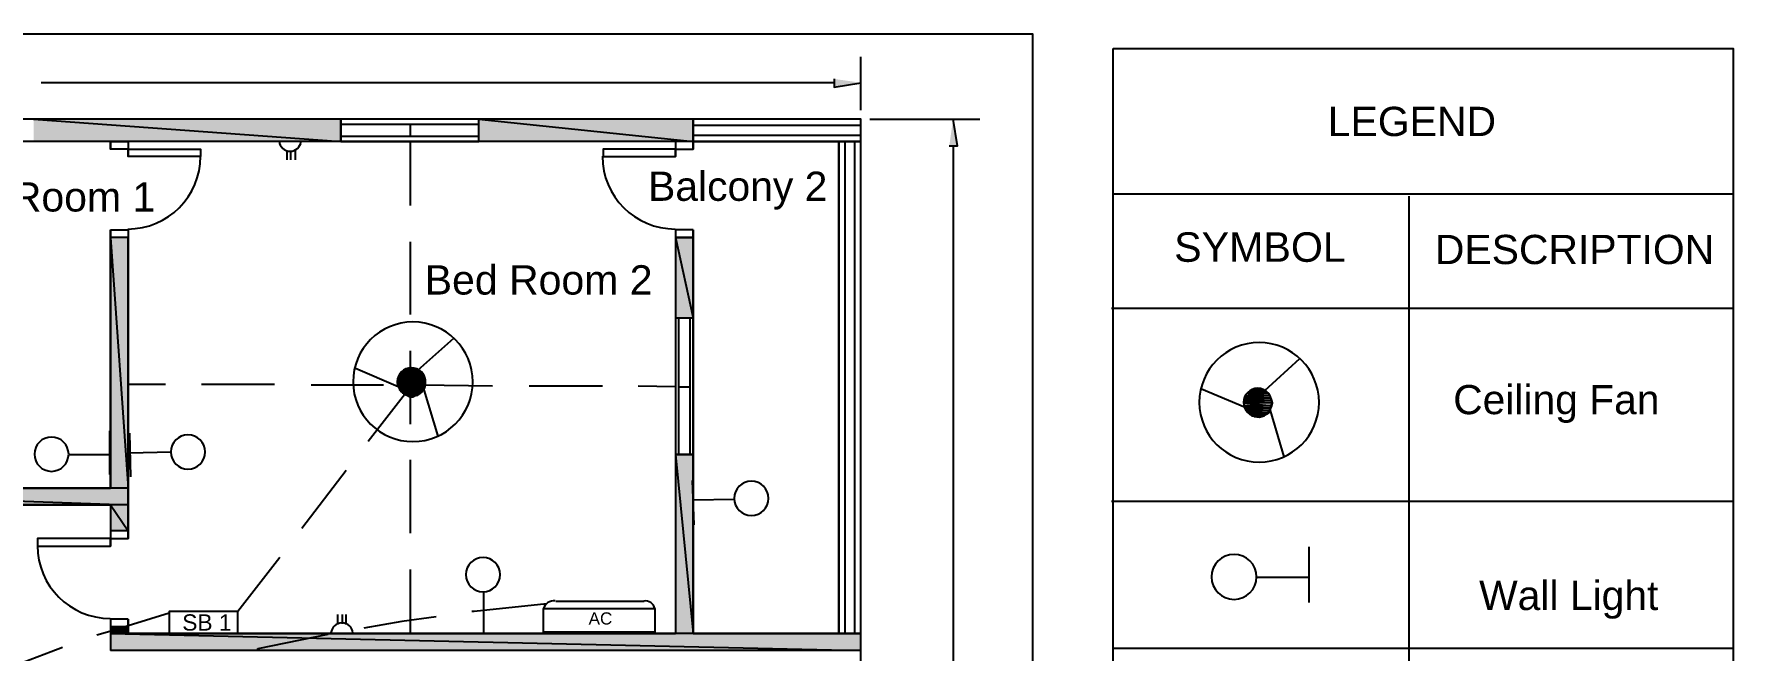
# Model space of a CAD drawing. Header units: millimetres. Extents: x 68 to 342, y 10 to 204.
# Drawn here: x 247.9 to 342.2, y 169.4 to 203.7 of the extents above; entities that cross this region are included whole.
import ezdxf

# ---------------------------------------------------------------- set-up
doc = ezdxf.new("R2010")
doc.units = ezdxf.units.MM
doc.styles.add('Arial$001H0', font='arial.ttf')

msp = doc.modelspace()

# ---------------------------------------------------------------- hatches: boundary and pattern name
at = {"true_color": 0x000007}
for points in [[(292.302, 201.165), (292.302, 200.7), (293.784, 200.954)], [(298.695, 197.44), (299.16, 197.44), (298.906, 198.922)], [(268.384, 183.682), (268.469, 183.682), (268.426, 183.639)], [(268.765, 183.555), (269.019, 183.555), (268.934, 183.512)]]:
    msp.add_hatch(color=7, dxfattribs=at).paths.add_polyline_path(points)
at = {"true_color": 0x000008}
h = msp.add_hatch(color=8, dxfattribs=at)
h.paths.add_polyline_path([(264.913, 198.922), (247.852, 198.922), (264.913, 197.694)])
h.paths.add_polyline_path([(247.852, 198.922), (264.913, 197.694), (247.852, 197.694)])
h = msp.add_hatch(color=8, dxfattribs=at)
h.paths.add_polyline_path([(284.471, 198.922), (272.575, 198.922), (284.471, 197.694)])
h.paths.add_polyline_path([(272.575, 198.922), (284.471, 197.694), (272.575, 197.694)])
h = msp.add_hatch(color=8, dxfattribs=at)
h.paths.add_polyline_path([(253.102, 192.36), (252.128, 192.36), (253.102, 178.432)])
h.paths.add_polyline_path([(252.128, 192.36), (253.102, 178.432), (252.128, 178.432)])
h = msp.add_hatch(color=8, dxfattribs=at)
h.paths.add_polyline_path([(284.471, 192.36), (283.497, 192.36), (284.471, 187.873)])
h.paths.add_polyline_path([(283.497, 192.36), (284.471, 187.873), (283.497, 187.873)])
at = {"true_color": 0x000007}
h = msp.add_hatch(color=7, dxfattribs=at)
h.paths.add_polyline_path([(268.765, 184.909), (268.342, 184.909), (268.765, 184.825)])
h.paths.add_polyline_path([(268.342, 184.909), (268.765, 184.825), (268.257, 184.825)])
h = msp.add_hatch(color=7, dxfattribs=at)
h.paths.add_polyline_path([(268.765, 184.952), (268.384, 184.952), (268.765, 184.909)])
h.paths.add_polyline_path([(268.384, 184.952), (268.765, 184.909), (268.342, 184.909)])
h = msp.add_hatch(color=7, dxfattribs=at)
h.paths.add_polyline_path([(268.765, 184.994), (268.469, 184.994), (268.765, 184.952)])
h.paths.add_polyline_path([(268.469, 184.994), (268.765, 184.952), (268.384, 184.952)])
h = msp.add_hatch(color=7, dxfattribs=at)
h.paths.add_polyline_path([(268.765, 184.994), (268.511, 184.994)])
h.paths.add_polyline_path([(268.511, 184.994), (268.765, 184.994), (268.469, 184.994)])
h = msp.add_hatch(color=7, dxfattribs=at)
h.paths.add_polyline_path([(268.765, 185.036), (268.596, 185.036), (268.765, 184.994)])
h.paths.add_polyline_path([(268.596, 185.036), (268.765, 184.994), (268.511, 184.994)])
h = msp.add_hatch(color=7, dxfattribs=at)
h.paths.add_polyline_path([(268.765, 185.079), (268.68, 185.079), (268.765, 185.036)])
h.paths.add_polyline_path([(268.68, 185.079), (268.765, 185.036), (268.596, 185.036)])
h = msp.add_hatch(color=7, dxfattribs=at)
h.paths.add_polyline_path([(269.061, 185.079), (268.765, 185.079)])
h.paths.add_polyline_path([(269.061, 185.079), (268.765, 185.079), (268.934, 185.079)])
h = msp.add_hatch(color=7, dxfattribs=at)
h.paths.add_polyline_path([(269.061, 185.079), (268.765, 185.079), (269.061, 185.036)])
h.paths.add_polyline_path([(268.765, 185.079), (269.061, 185.036), (268.765, 185.036)])
h = msp.add_hatch(color=7, dxfattribs=at)
h.paths.add_polyline_path([(269.061, 185.036), (268.765, 185.036), (269.188, 184.994)])
h.paths.add_polyline_path([(268.765, 185.036), (269.188, 184.994), (268.765, 184.994)])
h = msp.add_hatch(color=7, dxfattribs=at)
h.paths.add_polyline_path([(269.188, 184.994), (268.765, 184.994), (269.315, 184.952)])
h.paths.add_polyline_path([(268.765, 184.994), (269.315, 184.952), (268.765, 184.952)])
h = msp.add_hatch(color=7, dxfattribs=at)
h.paths.add_polyline_path([(269.315, 184.952), (268.765, 184.952), (269.315, 184.909)])
h.paths.add_polyline_path([(268.765, 184.952), (269.315, 184.909), (268.765, 184.909)])
h = msp.add_hatch(color=7, dxfattribs=at)
h.paths.add_polyline_path([(269.315, 184.909), (268.765, 184.909), (269.4, 184.825)])
h.paths.add_polyline_path([(268.765, 184.909), (269.4, 184.825), (268.765, 184.825)])
h = msp.add_hatch(color=7, dxfattribs=at)
h.paths.add_polyline_path([(268.765, 184.444), (268.088, 184.444), (268.765, 184.317)])
h.paths.add_polyline_path([(268.088, 184.444), (268.765, 184.317), (268.045, 184.317)])
h = msp.add_hatch(color=7, dxfattribs=at)
h.paths.add_polyline_path([(268.765, 184.317), (268.045, 184.317), (268.765, 184.232)])
h.paths.add_polyline_path([(268.045, 184.317), (268.765, 184.232), (268.045, 184.232)])
h = msp.add_hatch(color=7, dxfattribs=at)
h.paths.add_polyline_path([(268.765, 184.232), (268.045, 184.232)])
h.paths.add_polyline_path([(268.045, 184.232), (268.765, 184.232), (268.088, 184.232)])
h = msp.add_hatch(color=7, dxfattribs=at)
h.paths.add_polyline_path([(268.765, 184.571), (268.13, 184.571), (268.765, 184.444)])
h.paths.add_polyline_path([(268.13, 184.571), (268.765, 184.444), (268.088, 184.444)])
h = msp.add_hatch(color=7, dxfattribs=at)
h.paths.add_polyline_path([(268.765, 184.232), (268.088, 184.232), (268.765, 184.147)])
h.paths.add_polyline_path([(268.088, 184.232), (268.765, 184.147), (268.088, 184.147)])
h = msp.add_hatch(color=7, dxfattribs=at)
h.paths.add_polyline_path([(268.765, 184.147), (268.088, 184.147), (268.765, 184.02)])
h.paths.add_polyline_path([(268.088, 184.147), (268.765, 184.02), (268.13, 184.02)])
h = msp.add_hatch(color=7, dxfattribs=at)
h.paths.add_polyline_path([(268.765, 184.698), (268.172, 184.698), (268.765, 184.571)])
h.paths.add_polyline_path([(268.172, 184.698), (268.765, 184.571), (268.13, 184.571)])
h = msp.add_hatch(color=7, dxfattribs=at)
h.paths.add_polyline_path([(268.723, 184.02), (268.13, 184.02)])
h.paths.add_polyline_path([(268.723, 184.02), (268.13, 184.02), (268.765, 184.02)])
h = msp.add_hatch(color=7, dxfattribs=at)
h.paths.add_polyline_path([(268.723, 184.02), (268.13, 184.02), (268.638, 183.893)])
h.paths.add_polyline_path([(268.13, 184.02), (268.638, 183.893), (268.172, 183.893)])
h = msp.add_hatch(color=7, dxfattribs=at)
h.paths.add_polyline_path([(268.765, 184.825), (268.257, 184.825), (268.765, 184.74)])
h.paths.add_polyline_path([(268.257, 184.825), (268.765, 184.74), (268.172, 184.74)])
h = msp.add_hatch(color=7, dxfattribs=at)
h.paths.add_polyline_path([(268.765, 184.74), (268.172, 184.74), (268.765, 184.698)])
h.paths.add_polyline_path([(268.172, 184.74), (268.765, 184.698), (268.172, 184.698)])
h = msp.add_hatch(color=7, dxfattribs=at)
h.paths.add_polyline_path([(268.765, 184.02), (268.723, 184.02), (268.765, 183.893)])
h.paths.add_polyline_path([(268.723, 184.02), (268.765, 183.893), (268.638, 183.893)])
h = msp.add_hatch(color=7, dxfattribs=at)
h.paths.add_polyline_path([(269.442, 184.825), (268.765, 184.825)])
h.paths.add_polyline_path([(269.442, 184.825), (268.765, 184.825), (269.4, 184.825)])
h = msp.add_hatch(color=7, dxfattribs=at)
h.paths.add_polyline_path([(269.442, 184.825), (268.765, 184.825), (269.527, 184.74)])
h.paths.add_polyline_path([(268.765, 184.825), (269.527, 184.74), (268.765, 184.74)])
h = msp.add_hatch(color=7, dxfattribs=at)
h.paths.add_polyline_path([(269.527, 184.74), (268.765, 184.74), (269.527, 184.698)])
h.paths.add_polyline_path([(268.765, 184.74), (269.527, 184.698), (268.765, 184.698)])
h = msp.add_hatch(color=7, dxfattribs=at)
h.paths.add_polyline_path([(269.527, 184.698), (268.765, 184.698), (269.569, 184.571)])
h.paths.add_polyline_path([(268.765, 184.698), (269.569, 184.571), (268.765, 184.571)])
h = msp.add_hatch(color=7, dxfattribs=at)
h.paths.add_polyline_path([(269.569, 184.571), (268.765, 184.571), (269.612, 184.444)])
h.paths.add_polyline_path([(268.765, 184.571), (269.612, 184.444), (268.765, 184.444)])
h = msp.add_hatch(color=7, dxfattribs=at)
h.paths.add_polyline_path([(269.612, 184.444), (268.765, 184.444), (269.612, 184.317)])
h.paths.add_polyline_path([(268.765, 184.444), (269.612, 184.317), (268.765, 184.317)])
h = msp.add_hatch(color=7, dxfattribs=at)
h.paths.add_polyline_path([(269.612, 184.317), (268.765, 184.317), (269.612, 184.232)])
h.paths.add_polyline_path([(268.765, 184.317), (269.612, 184.232), (268.765, 184.232)])
h = msp.add_hatch(color=7, dxfattribs=at)
h.paths.add_polyline_path([(269.612, 184.232), (268.765, 184.232), (269.612, 184.147)])
h.paths.add_polyline_path([(268.765, 184.232), (269.612, 184.147), (268.765, 184.147)])
h = msp.add_hatch(color=7, dxfattribs=at)
h.paths.add_polyline_path([(269.612, 184.147), (268.765, 184.147), (269.569, 184.02)])
h.paths.add_polyline_path([(268.765, 184.147), (269.569, 184.02), (268.765, 184.02)])
h = msp.add_hatch(color=7, dxfattribs=at)
h.paths.add_polyline_path([(269.569, 184.02), (268.765, 184.02), (269.485, 183.893)])
h.paths.add_polyline_path([(268.765, 184.02), (269.485, 183.893), (268.765, 183.893)])
h = msp.add_hatch(color=7, dxfattribs=at)
h.paths.add_polyline_path([(268.638, 183.893), (268.172, 183.893), (268.553, 183.809)])
h.paths.add_polyline_path([(268.172, 183.893), (268.553, 183.809), (268.257, 183.809)])
h = msp.add_hatch(color=7, dxfattribs=at)
h.paths.add_polyline_path([(268.553, 183.809), (268.257, 183.809), (268.553, 183.766)])
h.paths.add_polyline_path([(268.257, 183.809), (268.553, 183.766), (268.299, 183.766)])
h = msp.add_hatch(color=7, dxfattribs=at)
h.paths.add_polyline_path([(268.553, 183.766), (268.299, 183.766), (268.511, 183.724)])
h.paths.add_polyline_path([(268.299, 183.766), (268.511, 183.724), (268.342, 183.724)])
h = msp.add_hatch(color=7, dxfattribs=at)
h.paths.add_polyline_path([(268.511, 183.724), (268.342, 183.724), (268.469, 183.682)])
h.paths.add_polyline_path([(268.342, 183.724), (268.469, 183.682), (268.384, 183.682)])
h = msp.add_hatch(color=7, dxfattribs=at)
h.paths.add_polyline_path([(268.765, 183.682), (268.469, 183.682), (268.765, 183.639)])
h.paths.add_polyline_path([(268.469, 183.682), (268.765, 183.639), (268.426, 183.639)])
h = msp.add_hatch(color=7, dxfattribs=at)
h.paths.add_polyline_path([(268.765, 183.639), (268.426, 183.639), (268.765, 183.597)])
h.paths.add_polyline_path([(268.426, 183.639), (268.765, 183.597), (268.553, 183.597)])
h = msp.add_hatch(color=7, dxfattribs=at)
h.paths.add_polyline_path([(268.765, 183.724), (268.511, 183.724), (268.765, 183.682)])
h.paths.add_polyline_path([(268.511, 183.724), (268.765, 183.682), (268.469, 183.682)])
h = msp.add_hatch(color=7, dxfattribs=at)
h.paths.add_polyline_path([(268.765, 183.766), (268.553, 183.766), (268.765, 183.724)])
h.paths.add_polyline_path([(268.553, 183.766), (268.765, 183.724), (268.511, 183.724)])
h = msp.add_hatch(color=7, dxfattribs=at)
h.paths.add_polyline_path([(268.765, 183.893), (268.638, 183.893), (268.765, 183.809)])
h.paths.add_polyline_path([(268.638, 183.893), (268.765, 183.809), (268.553, 183.809)])
h = msp.add_hatch(color=7, dxfattribs=at)
h.paths.add_polyline_path([(268.765, 183.809), (268.553, 183.809), (268.765, 183.766)])
h.paths.add_polyline_path([(268.553, 183.809), (268.765, 183.766), (268.553, 183.766)])
h = msp.add_hatch(color=7, dxfattribs=at)
h.paths.add_polyline_path([(268.765, 183.597), (268.553, 183.597), (268.765, 183.555)])
h.paths.add_polyline_path([(268.553, 183.597), (268.765, 183.555), (268.638, 183.555)])
h.paths.add_polyline_path([(268.765, 183.555), (268.638, 183.555), (268.765, 183.512)])
h = msp.add_hatch(color=7, dxfattribs=at)
h.paths.add_polyline_path([(269.485, 183.893), (268.765, 183.893), (269.4, 183.766)])
h.paths.add_polyline_path([(268.765, 183.893), (269.4, 183.766), (268.765, 183.766)])
h = msp.add_hatch(color=7, dxfattribs=at)
h.paths.add_polyline_path([(269.4, 183.766), (268.765, 183.766), (269.315, 183.682)])
h.paths.add_polyline_path([(268.765, 183.766), (269.315, 183.682), (268.765, 183.682)])
h = msp.add_hatch(color=7, dxfattribs=at)
h.paths.add_polyline_path([(269.315, 183.682), (268.765, 183.682), (269.188, 183.597)])
h.paths.add_polyline_path([(268.765, 183.682), (269.188, 183.597), (268.765, 183.597)])
h = msp.add_hatch(color=7, dxfattribs=at)
h.paths.add_polyline_path([(269.188, 183.597), (268.765, 183.597), (269.019, 183.555)])
h.paths.add_polyline_path([(268.765, 183.597), (269.019, 183.555), (268.765, 183.555)])
h = msp.add_hatch(color=7, dxfattribs=at)
h.paths.add_polyline_path([(268.765, 183.555), (268.765, 183.512), (268.934, 183.512)])
h.paths.add_polyline_path([(268.765, 183.512), (268.934, 183.512), (268.892, 183.512)])
h = msp.add_hatch(color=7, dxfattribs=at)
h.paths.add_polyline_path([(316.559, 183.428), (315.12, 183.428), (316.602, 183.301)])
h.paths.add_polyline_path([(315.12, 183.428), (316.602, 183.301), (315.078, 183.301)])
h = msp.add_hatch(color=7, dxfattribs=at)
h.paths.add_polyline_path([(316.602, 183.301), (315.078, 183.301), (316.644, 183.174)])
h.paths.add_polyline_path([(315.078, 183.301), (316.644, 183.174), (315.078, 183.174)])
h = msp.add_hatch(color=7, dxfattribs=at)
h.paths.add_polyline_path([(316.644, 183.174), (315.078, 183.174), (316.602, 183.004)])
h.paths.add_polyline_path([(315.078, 183.174), (316.602, 183.004), (315.078, 183.004)])
h = msp.add_hatch(color=7, dxfattribs=at)
h.paths.add_polyline_path([(316.517, 183.555), (315.162, 183.555), (316.559, 183.428)])
h.paths.add_polyline_path([(315.162, 183.555), (316.559, 183.428), (315.12, 183.428)])
h = msp.add_hatch(color=7, dxfattribs=at)
h.paths.add_polyline_path([(316.432, 183.682), (315.289, 183.682), (316.517, 183.555)])
h.paths.add_polyline_path([(315.289, 183.682), (316.517, 183.555), (315.162, 183.555)])
h = msp.add_hatch(color=7, dxfattribs=at)
h.paths.add_polyline_path([(316.305, 183.809), (315.374, 183.809), (316.432, 183.682)])
h.paths.add_polyline_path([(315.374, 183.809), (316.432, 183.682), (315.289, 183.682)])
h = msp.add_hatch(color=7, dxfattribs=at)
h.paths.add_polyline_path([(316.178, 183.851), (315.501, 183.851), (316.305, 183.809)])
h.paths.add_polyline_path([(315.501, 183.851), (316.305, 183.809), (315.374, 183.809)])
h = msp.add_hatch(color=7, dxfattribs=at)
h.paths.add_polyline_path([(316.051, 183.936), (315.628, 183.936), (316.178, 183.851)])
h.paths.add_polyline_path([(315.628, 183.936), (316.178, 183.851), (315.501, 183.851)])
h = msp.add_hatch(color=7, dxfattribs=at)
h.paths.add_polyline_path([(315.924, 183.936), (315.797, 183.936), (316.051, 183.936)])
h.paths.add_polyline_path([(315.797, 183.936), (316.051, 183.936), (315.628, 183.936)])
h = msp.add_hatch(color=7, dxfattribs=at)
h.paths.add_polyline_path([(316.602, 183.004), (315.078, 183.004), (316.559, 182.877)])
h.paths.add_polyline_path([(315.078, 183.004), (316.559, 182.877), (315.12, 182.877)])
h = msp.add_hatch(color=7, dxfattribs=at)
h.paths.add_polyline_path([(316.559, 182.877), (315.12, 182.877), (316.517, 182.75)])
h.paths.add_polyline_path([(315.12, 182.877), (316.517, 182.75), (315.162, 182.75)])
h = msp.add_hatch(color=7, dxfattribs=at)
h.paths.add_polyline_path([(316.517, 182.75), (315.162, 182.75), (316.432, 182.623)])
h.paths.add_polyline_path([(315.162, 182.75), (316.432, 182.623), (315.289, 182.623)])
h = msp.add_hatch(color=7, dxfattribs=at)
h.paths.add_polyline_path([(316.432, 182.623), (315.289, 182.623), (316.305, 182.539)])
h.paths.add_polyline_path([(315.289, 182.623), (316.305, 182.539), (315.374, 182.539)])
h = msp.add_hatch(color=7, dxfattribs=at)
h.paths.add_polyline_path([(316.305, 182.539), (315.374, 182.539), (316.178, 182.454)])
h.paths.add_polyline_path([(315.374, 182.539), (316.178, 182.454), (315.501, 182.454)])
h = msp.add_hatch(color=7, dxfattribs=at)
h.paths.add_polyline_path([(316.178, 182.454), (315.501, 182.454), (316.051, 182.412)])
h.paths.add_polyline_path([(315.501, 182.454), (316.051, 182.412), (315.628, 182.412)])
h = msp.add_hatch(color=7, dxfattribs=at)
h.paths.add_polyline_path([(316.051, 182.412), (315.628, 182.412), (315.924, 182.369)])
h.paths.add_polyline_path([(315.628, 182.412), (315.924, 182.369), (315.797, 182.369)])
at = {"true_color": 0x000008}
h = msp.add_hatch(color=8, dxfattribs=at)
h.paths.add_polyline_path([(284.471, 180.295), (283.497, 180.295), (284.471, 170.347)])
h.paths.add_polyline_path([(283.497, 180.295), (284.471, 170.347), (283.497, 170.347)])
h = msp.add_hatch(color=8, dxfattribs=at)
h.paths.add_polyline_path([(253.102, 178.432), (226.897, 178.432), (253.102, 177.501)])
h.paths.add_polyline_path([(226.897, 178.432), (253.102, 177.501), (226.897, 177.501)])
h = msp.add_hatch(color=8, dxfattribs=at)
h.paths.add_polyline_path([(253.102, 177.501), (252.128, 177.501), (253.102, 176.062)])
h.paths.add_polyline_path([(252.128, 177.501), (253.102, 176.062), (252.128, 176.062)])
h = msp.add_hatch(color=8, dxfattribs=at)
h.paths.add_polyline_path([(253.102, 170.728), (252.128, 170.728), (253.102, 170.347)])
h.paths.add_polyline_path([(252.128, 170.728), (253.102, 170.347), (252.128, 170.347)])
h = msp.add_hatch(color=8, dxfattribs=at)
h.paths.add_polyline_path([(293.784, 170.347), (252.128, 170.347), (293.784, 169.415)])
h.paths.add_polyline_path([(252.128, 170.347), (293.784, 169.415), (252.128, 169.415)])

# ---------------------------------------------------------------- linework, layer by layer
at = {"color": 7, "linetype": 'Continuous', "lineweight": 25, "true_color": 0x000007}
for p, q in [((293.784, 199.43), (293.784, 202.393)), ((292.302, 200.954), (248.276, 200.954)), ((294.292, 198.922), (300.388, 198.922)), ((252.128, 197.694), (239.978, 197.694)), ((252.128, 197.694), (239.978, 197.694)), ((252.128, 197.694), (252.128, 197.271)), ((252.128, 197.271), (252.128, 197.694)), ((283.497, 197.694), (253.102, 197.694)), ((283.497, 197.694), (253.102, 197.694)), ((253.102, 197.694), (253.102, 196.847)), ((263.05, 197.694), (261.23, 197.694)), ((261.907, 197.186), (261.907, 196.678)), ((262.373, 197.186), (262.373, 196.678)), ((283.497, 197.694), (283.497, 196.847)), ((292.556, 197.694), (284.471, 197.694)), ((284.471, 197.694), (284.471, 197.271)), ((298.906, 197.44), (298.906, 158.747)), ((262.119, 197.144), (262.119, 196.678)), ((307.796, 194.773), (342.213, 194.773)), ((324.222, 194.646), (324.222, 71.075)), ((252.128, 192.783), (252.128, 178.432)), ((253.102, 192.783), (253.102, 175.638)), ((283.497, 192.783), (283.497, 170.347)), ((284.471, 192.783), (284.471, 170.347)), ((307.712, 188.423), (342.171, 188.423)), ((269.188, 184.994), (271.178, 186.772)), ((268.088, 184.063), (265.717, 185.079)), ((316.221, 183.851), (318.168, 185.629)), ((269.527, 183.893), (270.289, 181.311)), ((315.12, 182.92), (312.707, 183.936)), ((316.517, 182.75), (317.279, 180.168)), ((252.086, 179.194), (252.086, 181.607)), ((253.186, 181.48), (253.229, 179.067)), ((249.8, 180.295), (252.086, 180.295)), ((255.472, 180.422), (253.186, 180.38)), ((284.428, 178.856), (284.513, 176.4)), ((227.871, 177.501), (252.128, 177.501)), ((252.128, 177.501), (252.128, 175.215)), ((286.757, 177.797), (284.471, 177.755)), ((307.712, 177.713), (342.171, 177.713)), ((318.676, 172.082), (318.676, 175.173)), ((315.755, 173.479), (318.676, 173.479)), ((272.829, 172.633), (272.829, 170.347)), ((281.761, 172.125), (276.851, 172.125)), ((252.128, 171.151), (252.128, 169.415)), ((253.102, 171.151), (253.102, 170.347)), ((264.743, 170.855), (264.743, 171.405)), ((264.997, 170.897), (264.997, 171.405)), ((265.209, 170.855), (265.209, 171.405)), ((253.102, 170.347), (283.497, 170.347)), ((265.886, 170.347), (264.066, 170.347)), ((271.728, 170.347), (274.141, 170.347)), ((307.796, 169.542), (342.171, 169.542))]:
    msp.add_line(p, q, dxfattribs=at)
at = {"color": 3, "linetype": 'Continuous', "lineweight": 25, "true_color": 0x000003}
for p, q in [((272.575, 198.625), (264.913, 198.625)), ((268.765, 198.625), (268.765, 197.99)), ((284.471, 198.922), (284.471, 197.694)), ((293.784, 198.583), (284.471, 198.583)), ((264.913, 197.99), (272.575, 197.99)), ((284.471, 198.033), (293.784, 198.033)), ((284.471, 197.694), (293.784, 197.694)), ((292.895, 197.694), (292.895, 170.347)), ((293.445, 170.347), (293.445, 197.694)), ((293.784, 170.347), (293.784, 197.694)), ((283.497, 187.873), (283.497, 180.295)), ((284.471, 187.873), (283.497, 187.873)), ((283.666, 187.873), (283.666, 180.295)), ((284.301, 180.295), (284.301, 187.873)), ((283.666, 184.063), (284.301, 184.063)), ((292.556, 170.347), (293.784, 170.347))]:
    msp.add_line(p, q, dxfattribs=at)
at = {"color": 5, "linetype": 'Continuous', "lineweight": 25, "true_color": 0x000005}
for p, q in [((268.765, 197.694), (268.765, 194.138)), ((268.765, 192.106), (268.765, 188.084)), ((268.765, 186.052), (268.765, 181.988)), ((255.176, 184.19), (253.102, 184.19)), ((261.23, 184.19), (257.166, 184.19)), ((267.283, 184.147), (263.262, 184.147)), ((268.765, 184.02), (266.437, 181.015)), ((273.337, 184.105), (269.315, 184.147)), ((279.433, 184.105), (275.369, 184.105)), ((283.497, 184.063), (281.423, 184.105)), ((265.209, 179.406), (262.754, 176.189)), ((268.765, 179.999), (268.765, 175.935)), ((261.526, 174.58), (259.198, 171.574)), ((268.765, 173.903), (268.765, 170.347))]:
    msp.add_line(p, q, dxfattribs=at)
at = {"color": 7, "linetype": 'Continuous', "lineweight": 25, "true_color": 0x000007}
for points in [[(68.19, 203.663), (303.309, 203.663), (303.309, 10.03), (68.19, 10.03)], [(307.796, 202.859), (342.213, 202.859), (342.213, 71.244), (307.796, 71.244)], [(282.354, 170.431), (276.173, 170.431), (276.173, 171.744), (282.354, 171.744)], [(255.388, 170.347), (259.198, 170.347), (259.198, 171.574), (255.388, 171.574)]]:
    msp.add_lwpolyline(points, close=True, dxfattribs=at)
at = {"color": 7, "linetype": 'Continuous', "lineweight": -2, "true_color": 0x000007}
for points in [[(292.302, 201.165), (292.302, 200.7), (293.784, 200.954)], [(298.695, 197.44), (299.16, 197.44), (298.906, 198.922)], [(268.342, 184.909), (268.765, 184.825), (268.257, 184.825)], [(268.384, 184.952), (268.765, 184.909), (268.342, 184.909)], [(268.469, 184.994), (268.765, 184.952), (268.384, 184.952)], [(268.511, 184.994), (268.765, 184.994), (268.469, 184.994)], [(268.596, 185.036), (268.765, 184.994), (268.511, 184.994)], [(268.68, 185.079), (268.765, 185.036), (268.596, 185.036)], [(268.765, 185.079), (268.68, 185.079), (268.68, 185.079)], [(268.892, 185.079), (268.934, 185.079), (268.765, 185.079)], [(269.061, 185.079), (268.765, 185.079), (268.934, 185.079)], [(268.765, 185.079), (269.061, 185.036), (268.765, 185.036)], [(268.765, 185.036), (269.188, 184.994), (268.765, 184.994)], [(269.188, 184.994), (269.188, 184.994), (268.765, 184.994)], [(268.765, 184.994), (269.315, 184.952), (268.765, 184.952)], [(268.765, 184.952), (269.315, 184.909), (268.765, 184.909)], [(268.765, 184.909), (269.4, 184.825), (268.765, 184.825)], [(268.088, 184.444), (268.765, 184.317), (268.045, 184.317)], [(268.045, 184.317), (268.765, 184.232), (268.045, 184.232)], [(268.045, 184.232), (268.765, 184.232), (268.088, 184.232)], [(268.13, 184.571), (268.765, 184.444), (268.088, 184.444)], [(268.765, 184.444), (268.765, 184.444), (268.088, 184.444)], [(268.088, 184.232), (268.765, 184.147), (268.088, 184.147)], [(268.765, 184.147), (268.765, 184.147), (268.088, 184.147)], [(268.765, 184.147), (268.765, 184.147), (268.088, 184.147)], [(268.088, 184.147), (268.765, 184.02), (268.13, 184.02)], [(268.172, 184.698), (268.765, 184.571), (268.13, 184.571)], [(268.765, 184.571), (268.765, 184.571), (268.13, 184.571)], [(268.723, 184.02), (268.13, 184.02), (268.765, 184.02)], [(268.723, 184.02), (268.723, 184.02), (268.13, 184.02)], [(268.13, 184.02), (268.638, 183.893), (268.172, 183.893)], [(268.257, 184.825), (268.765, 184.74), (268.172, 184.74)], [(268.172, 184.74), (268.765, 184.698), (268.172, 184.698)], [(268.765, 184.825), (268.765, 184.825), (268.257, 184.825)], [(268.723, 184.02), (268.765, 183.893), (268.638, 183.893)], [(268.765, 184.02), (268.723, 184.02), (268.723, 184.02)], [(268.765, 184.02), (268.765, 184.02), (268.723, 184.02)], [(269.442, 184.825), (268.765, 184.825), (269.4, 184.825)], [(268.765, 184.825), (269.527, 184.74), (268.765, 184.74)], [(268.765, 184.74), (269.527, 184.698), (268.765, 184.698)], [(268.765, 184.698), (269.569, 184.571), (268.765, 184.571)], [(269.569, 184.571), (269.569, 184.571), (268.765, 184.571)], [(268.765, 184.571), (269.612, 184.444), (268.765, 184.444)], [(269.612, 184.444), (269.612, 184.444), (268.765, 184.444)], [(268.765, 184.444), (269.612, 184.317), (268.765, 184.317)], [(268.765, 184.317), (269.612, 184.232), (268.765, 184.232)], [(269.612, 184.232), (269.612, 184.232), (268.765, 184.232)], [(268.765, 184.232), (269.612, 184.147), (268.765, 184.147)], [(268.765, 184.147), (269.612, 184.147), (269.612, 184.147)], [(268.765, 184.147), (269.569, 184.02), (268.765, 184.02)], [(269.569, 184.02), (269.569, 184.02), (268.765, 184.02)], [(268.765, 184.02), (269.485, 183.893), (268.765, 183.893)], [(268.638, 183.893), (268.638, 183.893), (268.172, 183.893)], [(268.172, 183.893), (268.553, 183.809), (268.257, 183.809)], [(268.257, 183.809), (268.553, 183.766), (268.299, 183.766)], [(268.299, 183.766), (268.511, 183.724), (268.342, 183.724)], [(268.342, 183.724), (268.469, 183.682), (268.384, 183.682)], [(268.384, 183.682), (268.469, 183.682), (268.426, 183.639)], [(268.469, 183.682), (268.765, 183.639), (268.426, 183.639)], [(268.426, 183.639), (268.765, 183.597), (268.553, 183.597)], [(268.511, 183.724), (268.765, 183.682), (268.469, 183.682)], [(268.553, 183.766), (268.765, 183.724), (268.511, 183.724)], [(268.638, 183.893), (268.765, 183.809), (268.553, 183.809)], [(268.553, 183.809), (268.765, 183.766), (268.553, 183.766)], [(268.765, 183.893), (268.765, 183.893), (268.638, 183.893)], [(268.765, 183.555), (268.638, 183.555), (268.765, 183.512)], [(268.765, 183.555), (268.765, 183.555), (268.638, 183.555)], [(268.765, 183.893), (269.4, 183.766), (268.765, 183.766)], [(268.765, 183.766), (269.315, 183.682), (268.765, 183.682)], [(268.765, 183.682), (269.188, 183.597), (268.765, 183.597)], [(268.765, 183.597), (269.019, 183.555), (268.765, 183.555)], [(268.765, 183.555), (269.019, 183.555), (268.934, 183.512)], [(268.765, 183.512), (268.934, 183.512), (268.892, 183.512)], [(315.12, 183.428), (316.602, 183.301), (315.078, 183.301)], [(315.078, 183.301), (316.644, 183.174), (315.078, 183.174)], [(315.078, 183.174), (316.602, 183.004), (315.078, 183.004)], [(315.162, 183.555), (316.559, 183.428), (315.12, 183.428)], [(315.289, 183.682), (316.517, 183.555), (315.162, 183.555)], [(315.374, 183.809), (316.432, 183.682), (315.289, 183.682)], [(315.501, 183.851), (316.305, 183.809), (315.374, 183.809)], [(315.628, 183.936), (316.178, 183.851), (315.501, 183.851)], [(315.797, 183.936), (316.051, 183.936), (315.628, 183.936)], [(315.078, 183.004), (316.559, 182.877), (315.12, 182.877)], [(315.12, 182.877), (316.517, 182.75), (315.162, 182.75)], [(315.162, 182.75), (316.432, 182.623), (315.289, 182.623)], [(315.289, 182.623), (316.305, 182.539), (315.374, 182.539)], [(315.374, 182.539), (316.178, 182.454), (315.501, 182.454)], [(315.501, 182.454), (316.051, 182.412), (315.628, 182.412)], [(315.628, 182.412), (315.924, 182.369), (315.797, 182.369)]]:
    msp.add_lwpolyline(points, dxfattribs=at)
at = {"color": 7, "linetype": 'Continuous', "lineweight": 25, "true_color": 0x000007}
for points in [[(194.301, 128.564), (194.301, 115.61), (293.784, 115.61), (293.784, 198.922), (194.301, 198.922), (194.301, 137.454)], [(292.556, 170.347), (292.556, 197.694), (284.471, 197.694)], [(284.471, 170.347), (292.556, 170.347), (292.556, 197.694)], [(239.978, 178.432), (252.128, 178.432), (252.128, 192.783)]]:
    msp.add_lwpolyline(points, dxfattribs=at)
at = {"color": 8, "linetype": 'Continuous', "lineweight": -2, "true_color": 0x000008}
for points in [[(264.913, 198.922), (247.852, 198.922), (264.913, 197.694)], [(284.471, 198.922), (272.575, 198.922), (284.471, 197.694)], [(253.102, 192.36), (252.128, 192.36), (253.102, 178.432)], [(284.471, 192.36), (283.497, 192.36), (284.471, 187.873)], [(284.471, 180.295), (283.497, 180.295), (284.471, 170.347)], [(253.102, 178.432), (226.897, 178.432), (253.102, 177.501)], [(253.102, 177.501), (252.128, 177.501), (253.102, 176.062)], [(253.102, 170.728), (252.128, 170.728), (253.102, 170.347)], [(293.784, 170.347), (252.128, 170.347), (293.784, 169.415)]]:
    msp.add_lwpolyline(points, close=True, dxfattribs=at)
for points in [[(247.852, 198.922), (264.913, 197.694), (247.852, 197.694)], [(272.575, 198.922), (284.471, 197.694), (272.575, 197.694)], [(252.128, 192.36), (253.102, 178.432), (252.128, 178.432)], [(283.497, 192.36), (284.471, 187.873), (283.497, 187.873)], [(283.497, 180.295), (284.471, 170.347), (283.497, 170.347)], [(226.897, 178.432), (253.102, 177.501), (226.897, 177.501)], [(252.128, 177.501), (253.102, 176.062), (252.128, 176.062)], [(252.128, 170.728), (253.102, 170.347), (252.128, 170.347)], [(252.128, 170.347), (293.784, 169.415), (252.128, 169.415)]]:
    msp.add_lwpolyline(points, dxfattribs=at)
at = {"color": 3, "linetype": 'Continuous', "lineweight": 25, "true_color": 0x000003}
for points in [[(272.575, 197.694), (272.575, 198.922), (264.913, 198.922)], [(264.913, 198.922), (264.913, 197.694), (272.575, 197.694)], [(293.784, 197.694), (293.784, 198.922), (284.471, 198.922)], [(293.784, 197.694), (292.556, 197.694), (292.556, 170.347)], [(283.497, 180.295), (284.471, 180.295), (284.471, 187.873)]]:
    msp.add_lwpolyline(points, dxfattribs=at)
at = {"color": 2, "linetype": 'Continuous', "lineweight": 25, "true_color": 0x000002}
for points in [[(252.128, 197.694), (253.102, 197.694), (253.102, 197.271), (252.128, 197.271)], [(253.102, 197.271), (257.123, 197.271), (257.123, 196.847), (253.102, 196.847)], [(283.497, 197.271), (279.475, 197.271), (279.475, 196.847), (283.497, 196.847)], [(284.471, 197.694), (283.497, 197.694), (283.497, 197.271), (284.471, 197.271)], [(252.128, 192.783), (253.102, 192.783), (253.102, 192.36), (252.128, 192.36)], [(284.471, 192.783), (283.497, 192.783), (283.497, 192.36), (284.471, 192.36)], [(252.128, 175.638), (248.064, 175.638), (248.064, 175.215), (252.128, 175.215)], [(253.102, 176.062), (252.128, 176.062), (252.128, 175.638), (253.102, 175.638)], [(253.102, 171.151), (252.128, 171.151), (252.128, 170.728), (253.102, 170.728)]]:
    msp.add_lwpolyline(points, close=True, dxfattribs=at)
at = {"color": 7, "linetype": 'Continuous', "lineweight": -2, "true_color": 0x000007}
for points in [[(268.765, 184.909), (268.342, 184.909), (268.765, 184.825)], [(268.765, 184.952), (268.384, 184.952), (268.765, 184.909)], [(268.765, 184.994), (268.469, 184.994), (268.765, 184.952)], [(268.765, 184.994), (268.511, 184.994)], [(268.765, 185.036), (268.596, 185.036), (268.765, 184.994)], [(268.765, 185.079), (268.68, 185.079), (268.765, 185.036)], [(269.061, 185.079), (269.061, 185.079), (268.765, 185.079)], [(269.061, 185.079), (268.765, 185.079), (269.061, 185.036)], [(269.061, 185.036), (268.765, 185.036), (269.188, 184.994)], [(268.765, 184.994), (269.188, 184.994), (269.188, 184.994)], [(269.188, 184.994), (268.765, 184.994), (269.315, 184.952)], [(269.315, 184.952), (268.765, 184.952), (269.315, 184.909)], [(269.315, 184.909), (268.765, 184.909), (269.4, 184.825)], [(268.765, 184.317), (268.045, 184.317), (268.765, 184.232)], [(268.765, 184.232), (268.045, 184.232)], [(268.088, 184.444), (268.765, 184.444), (268.765, 184.444)], [(268.765, 184.444), (268.088, 184.444), (268.765, 184.317)], [(268.765, 184.232), (268.088, 184.232), (268.765, 184.147)], [(268.088, 184.147), (268.765, 184.147), (268.765, 184.147)], [(268.088, 184.147), (268.765, 184.147), (268.765, 184.147)], [(268.765, 184.147), (268.088, 184.147), (268.765, 184.02)], [(268.13, 184.571), (268.765, 184.571), (268.765, 184.571)], [(268.765, 184.571), (268.13, 184.571), (268.765, 184.444)], [(268.723, 184.02), (268.723, 184.02), (268.13, 184.02)], [(268.13, 184.02), (268.723, 184.02), (268.723, 184.02)], [(268.723, 184.02), (268.13, 184.02), (268.638, 183.893)], [(268.765, 184.74), (268.172, 184.74), (268.765, 184.698)], [(268.765, 184.698), (268.172, 184.698), (268.765, 184.571)], [(268.257, 184.825), (268.765, 184.825), (268.765, 184.825)], [(268.765, 184.825), (268.257, 184.825), (268.765, 184.74)], [(268.723, 184.02), (268.765, 184.02), (268.765, 184.02)], [(268.765, 184.02), (268.723, 184.02), (268.765, 183.893)], [(269.442, 184.825), (269.442, 184.825), (268.765, 184.825)], [(269.442, 184.825), (268.765, 184.825), (269.527, 184.74)], [(269.527, 184.74), (268.765, 184.74), (269.527, 184.698)], [(269.527, 184.698), (268.765, 184.698), (269.569, 184.571)], [(268.765, 184.571), (269.569, 184.571), (269.569, 184.571)], [(269.569, 184.571), (268.765, 184.571), (269.612, 184.444)], [(268.765, 184.444), (269.612, 184.444), (269.612, 184.444)], [(269.612, 184.444), (268.765, 184.444), (269.612, 184.317)], [(269.612, 184.317), (268.765, 184.317), (269.612, 184.232)], [(268.765, 184.232), (269.612, 184.232), (269.612, 184.232)], [(269.612, 184.232), (268.765, 184.232), (269.612, 184.147)], [(268.765, 184.147), (269.612, 184.147), (269.612, 184.147)], [(269.612, 184.147), (269.612, 184.147), (268.765, 184.147)], [(269.612, 184.147), (268.765, 184.147)], [(269.612, 184.147), (268.765, 184.147), (269.569, 184.02)], [(268.765, 184.02), (269.569, 184.02), (269.569, 184.02)], [(269.569, 184.02), (268.765, 184.02), (269.485, 183.893)], [(268.172, 183.893), (268.638, 183.893), (268.638, 183.893)], [(268.638, 183.893), (268.172, 183.893), (268.553, 183.809)], [(268.553, 183.809), (268.257, 183.809), (268.553, 183.766)], [(268.553, 183.766), (268.299, 183.766), (268.511, 183.724)], [(268.511, 183.724), (268.342, 183.724), (268.469, 183.682)], [(268.765, 183.639), (268.426, 183.639), (268.765, 183.597)], [(268.765, 183.682), (268.469, 183.682), (268.765, 183.639)], [(268.765, 183.724), (268.511, 183.724), (268.765, 183.682)], [(268.765, 183.809), (268.553, 183.809), (268.765, 183.766)], [(268.765, 183.766), (268.553, 183.766), (268.765, 183.724)], [(268.765, 183.597), (268.553, 183.597), (268.765, 183.555)], [(268.553, 183.597), (268.765, 183.555), (268.638, 183.555)], [(268.638, 183.893), (268.765, 183.893), (268.765, 183.893)], [(268.765, 183.893), (268.638, 183.893), (268.765, 183.809)], [(268.638, 183.555), (268.765, 183.555), (268.765, 183.555)], [(269.485, 183.893), (268.765, 183.893), (269.4, 183.766)], [(269.4, 183.766), (268.765, 183.766), (269.315, 183.682)], [(269.315, 183.682), (268.765, 183.682), (269.188, 183.597)], [(269.188, 183.597), (268.765, 183.597), (269.019, 183.555)], [(268.765, 183.555), (268.765, 183.512), (268.934, 183.512)], [(316.602, 183.301), (315.078, 183.301), (316.644, 183.174)], [(316.644, 183.174), (315.078, 183.174), (316.602, 183.004)], [(316.559, 183.428), (315.12, 183.428), (316.602, 183.301)], [(316.517, 183.555), (315.162, 183.555), (316.559, 183.428)], [(316.432, 183.682), (315.289, 183.682), (316.517, 183.555)], [(316.305, 183.809), (315.374, 183.809), (316.432, 183.682)], [(316.178, 183.851), (315.501, 183.851), (316.305, 183.809)], [(316.051, 183.936), (315.628, 183.936), (316.178, 183.851)], [(315.924, 183.936), (315.797, 183.936), (316.051, 183.936)], [(316.602, 183.004), (315.078, 183.004), (316.559, 182.877)], [(316.559, 182.877), (315.12, 182.877), (316.517, 182.75)], [(316.517, 182.75), (315.162, 182.75), (316.432, 182.623)], [(316.432, 182.623), (315.289, 182.623), (316.305, 182.539)], [(316.305, 182.539), (315.374, 182.539), (316.178, 182.454)], [(316.178, 182.454), (315.501, 182.454), (316.051, 182.412)], [(316.051, 182.412), (315.628, 182.412), (315.924, 182.369)]]:
    msp.add_lwpolyline(points, close=True, dxfattribs=at)
at = {"color": 1, "linetype": 'Continuous', "lineweight": 25, "true_color": 0x000001}
for points in [[(276.343, 171.998), (272.321, 171.574), (272.194, 171.574)], [(255.388, 171.49), (252.086, 170.474), (251.366, 170.262)], [(270.204, 171.278), (268.299, 171.024), (266.183, 170.643)], [(264.193, 170.304), (260.298, 169.5), (260.256, 169.458)], [(249.461, 169.585), (248.826, 169.331), (245.693, 168.145)]]:
    msp.add_lwpolyline(points, dxfattribs=at)
at = {"color": 7, "linetype": 'Continuous', "lineweight": 25, "true_color": 0x000007}
for points in [[(261.487, 197.698), (261.517, 197.383), (261.782, 197.144), (262.098, 197.144)], [(262.098, 197.144), (262.413, 197.144), (262.678, 197.383), (262.708, 197.698)], [(268.913, 187.661), (267.078, 187.661), (265.59, 186.173), (265.59, 184.338)], [(272.236, 184.338), (272.236, 186.173), (270.749, 187.661), (268.913, 187.661)], [(315.903, 186.518), (314.068, 186.518), (312.58, 185.03), (312.58, 183.195)], [(319.226, 183.195), (319.226, 185.03), (317.739, 186.518), (315.903, 186.518)], [(268.829, 185.121), (268.396, 185.121), (268.045, 184.77), (268.045, 184.338)], [(269.612, 184.338), (269.612, 184.77), (269.261, 185.121), (268.829, 185.121)], [(265.59, 184.338), (265.59, 182.503), (267.078, 181.015), (268.913, 181.015)], [(268.045, 184.338), (268.045, 183.905), (268.396, 183.555), (268.829, 183.555)], [(268.829, 183.555), (269.261, 183.555), (269.612, 183.905), (269.612, 184.338)], [(268.913, 181.015), (270.749, 181.015), (272.236, 182.503), (272.236, 184.338)], [(315.819, 183.978), (315.386, 183.978), (315.035, 183.627), (315.035, 183.195)], [(316.602, 183.195), (316.602, 183.627), (316.251, 183.978), (315.819, 183.978)], [(312.58, 183.195), (312.58, 181.36), (314.068, 179.872), (315.903, 179.872)], [(315.035, 183.195), (315.035, 182.762), (315.386, 182.412), (315.819, 182.412)], [(315.819, 182.412), (316.251, 182.412), (316.602, 182.762), (316.602, 183.195)], [(315.903, 179.872), (317.739, 179.872), (319.226, 181.36), (319.226, 183.195)], [(248.847, 181.269), (248.321, 181.269), (247.895, 180.842), (247.895, 180.316)], [(249.8, 180.316), (249.8, 180.842), (249.373, 181.269), (248.847, 181.269)], [(256.425, 181.396), (255.899, 181.396), (255.472, 180.969), (255.472, 180.443)], [(257.377, 180.443), (257.377, 180.969), (256.951, 181.396), (256.425, 181.396)], [(247.895, 180.316), (247.895, 179.79), (248.321, 179.364), (248.847, 179.364)], [(248.847, 179.364), (249.373, 179.364), (249.8, 179.79), (249.8, 180.316)], [(255.472, 180.443), (255.472, 179.917), (255.899, 179.491), (256.425, 179.491)], [(256.425, 179.491), (256.951, 179.491), (257.377, 179.917), (257.377, 180.443)], [(287.709, 178.813), (287.183, 178.813), (286.757, 178.387), (286.757, 177.861)], [(288.662, 177.861), (288.662, 178.387), (288.235, 178.813), (287.709, 178.813)], [(286.757, 177.861), (286.757, 177.335), (287.183, 176.908), (287.709, 176.908)], [(287.709, 176.908), (288.235, 176.908), (288.662, 177.335), (288.662, 177.861)], [(272.808, 174.58), (272.282, 174.58), (271.855, 174.154), (271.855, 173.628)], [(273.76, 173.628), (273.76, 174.154), (273.334, 174.58), (272.808, 174.58)], [(314.506, 174.749), (313.816, 174.749), (313.257, 174.19), (313.257, 173.501)], [(315.755, 173.501), (315.755, 174.19), (315.196, 174.749), (314.506, 174.749)], [(271.855, 173.628), (271.855, 173.102), (272.282, 172.675), (272.808, 172.675)], [(272.808, 172.675), (273.334, 172.675), (273.76, 173.102), (273.76, 173.628)], [(313.257, 173.501), (313.257, 172.811), (313.816, 172.252), (314.506, 172.252)], [(314.506, 172.252), (315.196, 172.252), (315.755, 172.811), (315.755, 173.501)], [(276.816, 172.163), (276.525, 172.197), (276.251, 172.021), (276.161, 171.742)], [(282.343, 171.744), (282.286, 172.022), (282.021, 172.205), (281.741, 172.16)], [(264.976, 170.939), (264.66, 170.939), (264.396, 170.7), (264.365, 170.385)], [(265.587, 170.385), (265.556, 170.7), (265.292, 170.939), (264.976, 170.939)]]:
    msp.add_open_spline(points, degree=3, dxfattribs=at)
at = {"color": 2, "linetype": 'Continuous', "lineweight": 25, "true_color": 0x000002}
for points in [[(253.081, 192.826), (255.313, 192.826), (257.123, 194.636), (257.123, 196.869)], [(279.433, 196.869), (279.433, 194.636), (281.243, 192.826), (283.476, 192.826)], [(248.064, 175.236), (248.064, 173.003), (249.874, 171.193), (252.107, 171.193)]]:
    msp.add_open_spline(points, degree=3, dxfattribs=at)

# ---------------------------------------------------------------- texts
at = {"color": 7, "true_color": 0x000007, "style": 'Arial$001H0'}
for s, height, p in [('       LEGEND', 1.6273, (315.289, 197.99)), ('Bath Room 1', 1.62827, (241.333, 193.799)), ('Balcony 2', 1.6226, (281.973, 194.392)), ('SYMBOL', 1.6372, (311.183, 191.005)), ('DESCRIPTION', 1.62461, (325.661, 190.878)), ('Bed Room 2', 1.6293, (269.569, 189.185)), ('Ceiling Fan', 1.62091, (326.677, 182.539)), ('Wall Light', 1.6233, (328.116, 171.659)), ('SB 1', 0.9038, (256.107, 170.516))]:
    msp.add_text(s, height=height, dxfattribs=at).set_placement(p)
at = {"color": 251, "true_color": 0x545454, "style": 'Arial$001H0'}
msp.add_text('AC', height=0.6761, dxfattribs=at).set_placement((278.671, 170.855))

doc.saveas('drawing.dxf')
